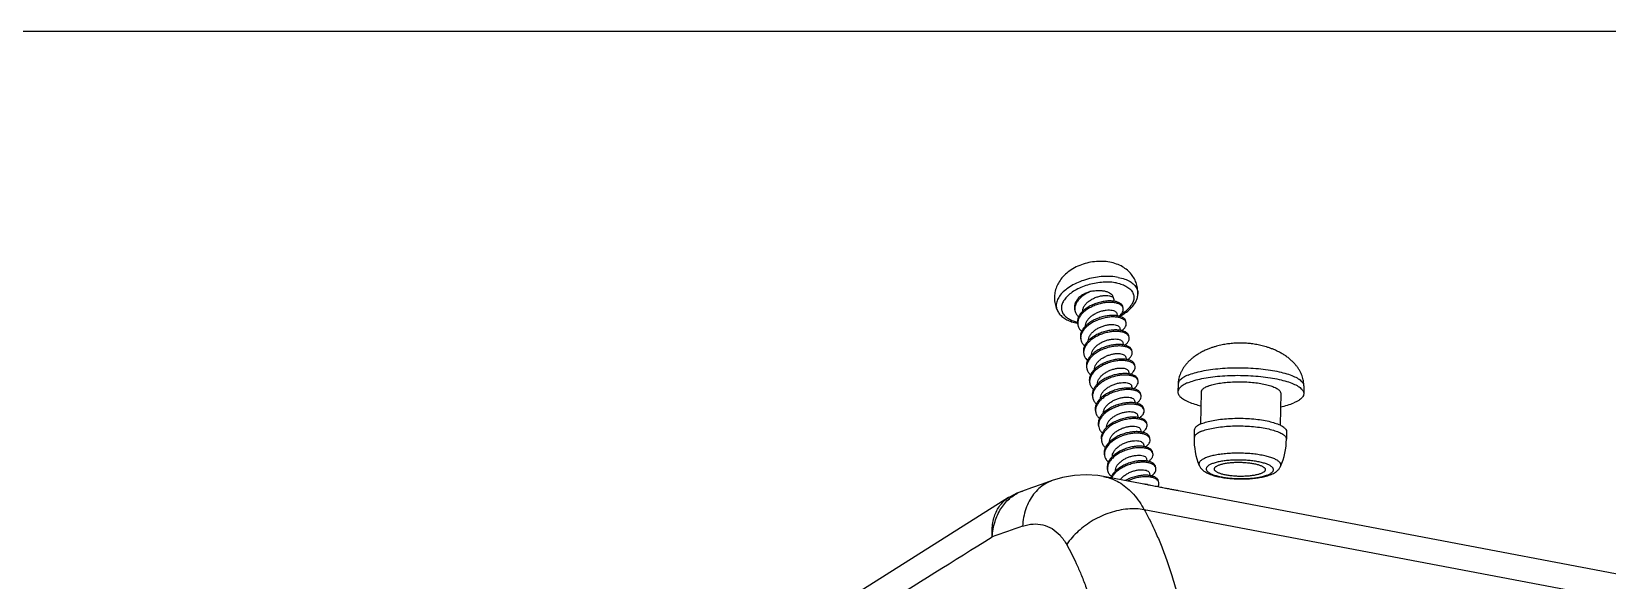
# Model space of a CAD drawing. Header units: millimetres. Extents: x -2947 to 97, y -3022 to 322.
# Drawn here: x -1990.5 to -1891.6, y -2090.9 to -2056.5 of the extents above; entities that cross this region are included whole.
import ezdxf

# ---------------------------------------------------------------- set-up
doc = ezdxf.new("R2010")
doc.units = ezdxf.units.MM
doc.layers.get('0').update_dxf_attribs({"linetype": 'CONTINUOUS'})
doc.layers.get('Defpoints').update_dxf_attribs({"linetype": 'CONTINUOUS'})

msp = doc.modelspace()

# ---------------------------------------------------------------- linework, layer by layer
at = {"color": 7}
for p, q in [((-1924.992, -2073.893), (-1924.973, -2073.986)), ((-1922.575, -2073.161), (-1922.527, -2073.274)), ((-1922.527, -2073.274), (-1922.501, -2073.398)), ((-1921.941, -2073.841), (-1921.96, -2073.748)), ((-1924.806, -2074.805), (-1924.787, -2074.898)), ((-1922.347, -2074.154), (-1922.315, -2074.309)), ((-1921.755, -2074.753), (-1921.774, -2074.66)), ((-1924.62, -2075.717), (-1924.601, -2075.81)), ((-1922.16, -2075.065), (-1922.128, -2075.221)), ((-1921.974, -2075.977), (-1921.942, -2076.132)), ((-1921.568, -2075.665), (-1921.587, -2075.572)), ((-1924.433, -2076.629), (-1924.414, -2076.722)), ((-1921.787, -2076.889), (-1921.756, -2077.04)), ((-1921.382, -2076.577), (-1921.401, -2076.483)), ((-1924.247, -2077.54), (-1924.228, -2077.634)), ((-1921.601, -2077.801), (-1921.569, -2077.956)), ((-1921.195, -2077.488), (-1921.214, -2077.395)), ((-1924.06, -2078.452), (-1924.041, -2078.545)), ((-1921.414, -2078.713), (-1921.383, -2078.868)), ((-1921.009, -2078.4), (-1921.028, -2078.307)), ((-1918.494, -2078.6), (-1918.509, -2079.081)), ((-1910.613, -2078.705), (-1910.61, -2079.185)), ((-1923.874, -2079.364), (-1923.855, -2079.457)), ((-1921.228, -2079.624), (-1921.197, -2079.778)), ((-1920.822, -2079.312), (-1920.841, -2079.219)), ((-1917.06, -2079.105), (-1917.086, -2081.105)), ((-1912.06, -2079.171), (-1912.086, -2081.168)), ((-1923.687, -2080.276), (-1923.668, -2080.369)), ((-1921.042, -2080.536), (-1921.01, -2080.689)), ((-1920.636, -2080.224), (-1920.655, -2080.131)), ((-1923.501, -2081.187), (-1923.482, -2081.281)), ((-1920.855, -2081.448), (-1920.823, -2081.604)), ((-1920.449, -2081.136), (-1920.469, -2081.042)), ((-1920.263, -2082.047), (-1920.282, -2081.954)), ((-1917.491, -2081.502), (-1917.498, -2081.982)), ((-1911.692, -2081.579), (-1911.698, -2082.059)), ((-1923.315, -2082.099), (-1923.295, -2082.192)), ((-1920.669, -2082.36), (-1920.637, -2082.514)), ((-1920.077, -2082.959), (-1920.096, -2082.866)), ((-1923.128, -2083.011), (-1923.109, -2083.104)), ((-1922.942, -2083.923), (-1922.923, -2084.016)), ((-1920.482, -2083.271), (-1920.451, -2083.422)), ((-1919.89, -2083.871), (-1919.909, -2083.778)), ((-1927.033, -2084.87), (-1927.702, -2085.104)), ((-1926.41, -2084.652), (-1927.033, -2084.87)), ((-1925.754, -2084.46), (-1926.41, -2084.652)), ((-1925.007, -2084.328), (-1925.754, -2084.46)), ((-1924.266, -2084.288), (-1925.007, -2084.328)), ((-1923.541, -2084.335), (-1924.266, -2084.288)), ((-1923.175, -2084.393), (-1923.541, -2084.335)), ((-1920.415, -2084.918), (-1923.176, -2084.393)), ((-1920.296, -2084.183), (-1920.264, -2084.338)), ((-1919.704, -2084.783), (-1919.723, -2084.69)), ((-1929.136, -2085.718), (-1938.643, -2091.719)), ((-1929.046, -2085.664), (-1929.136, -2085.718)), ((-1929.136, -2085.718), (-1929.136, -2085.718)), ((-1928.617, -2085.443), (-1929.046, -2085.664)), ((-1928.272, -2085.304), (-1928.617, -2085.443)), ((-1927.702, -2085.104), (-1928.272, -2085.304)), ((-1844.695, -2099.319), (-1918.479, -2085.286)), ((-1837.682, -2102.252), (-1920.62, -2086.479))]:
    msp.add_line(p, q, dxfattribs=at)
for centre, radius, start, end in [((-1924.367, -2073.864), 0.618, 178.38786, 182.62867), ((-1924.372, -2073.864), 0.613, 182.61494, 191.47368), ((-1922.219, -2073.897), 0.283, 11.25565, 20.11981), ((-1924.265, -2071.76), 3.058, 259.23226, 259.7344), ((-1924.185, -2074.776), 0.614, 179.2277, 182.62925), ((-1924.186, -2074.776), 0.613, 182.62121, 191.48991), ((-1922.041, -2074.812), 0.292, 21.47293, 29.3059), ((-1922.036, -2074.809), 0.286, 11.29956, 21.33262), ((-1924.003, -2075.688), 0.61, 180.07048, 182.62474), ((-1924.001, -2075.688), 0.612, 182.62316, 191.50951), ((-1921.854, -2075.724), 0.292, 22.6643, 29.1766), ((-1921.852, -2075.722), 0.289, 11.36076, 22.54354), ((-1923.82, -2076.6), 0.606, 180.91625, 182.61456), ((-1923.816, -2076.6), 0.61, 182.61982, 191.53152), ((-1921.669, -2076.635), 0.293, 24.70301, 28.94998), ((-1921.67, -2076.635), 0.294, 11.48861, 24.61326), ((-1923.643, -2077.513), 0.597, 182.70598, 184.53311), ((-1923.64, -2077.513), 0.6, 184.55432, 191.61906), ((-1921.505, -2077.557), 0.317, 29.56203, 32.21347), ((-1922.419, -2079.824), 1.601, 134.40101, 134.74716), ((-1918.158, -2078.609), 0.336, 178.26297, 178.59475), ((-1910.952, -2078.707), 0.339, 0.45728, 0.69594), ((-1912.376, -2078.687), 1.763, 359.24389, 359.42233), ((-1923.254, -2079.335), 0.613, 182.59651, 191.45303), ((-1921.103, -2079.368), 0.286, 11.2827, 21.1921), ((-1923.081, -2080.248), 0.6, 182.11566, 182.59059), ((-1923.073, -2080.247), 0.607, 182.60596, 191.56664), ((-1920.933, -2080.286), 0.303, 11.84092, 28.92567), ((-1922.902, -2081.161), 0.592, 182.59643, 191.63578), ((-1921.84, -2082.581), 1.63, 133.48974, 134.33211), ((-1920.776, -2081.215), 0.337, 29.66411, 36.26168), ((-1922.7, -2082.072), 0.608, 182.55951, 191.46387), ((-1920.365, -2083.018), 0.294, 25.58334, 28.86415), ((-1920.367, -2083.019), 0.296, 11.55734, 25.50838), ((-1913.129, -2082.041), 4.369, 179.23237, 202.19726), ((-1916.066, -2082.002), 4.369, 336.28991, 359.25487), ((-1922.51, -2082.982), 0.612, 179.71882, 182.62968), ((-1922.509, -2082.982), 0.613, 182.62585, 191.50173), ((-1922.34, -2083.896), 0.595, 182.68652, 191.64584), ((-1920.204, -2083.942), 0.322, 29.566, 33.06286), ((-1920.6, -2086.193), 1.315, 88.56623, 90.51598), ((-1920.564, -2085.753), 0.872, 79.83203, 80.04352), ((-1920.56, -2085.735), 0.854, 78.69586, 79.83525), ((-1707.161, -2721.375), 671.314, 109.229283, 109.401815)]:
    msp.add_arc(centre, radius, start, end, dxfattribs=at)
for points, start_tangent, end_tangent in [([(-1922.777, -2070.941), (-1923.263, -2070.889), (-1923.751, -2070.911), (-1924.222, -2070.997), (-1924.674, -2071.144), (-1925.103, -2071.354), (-1925.484, -2071.622), (-1925.787, -2071.926), (-1926.008, -2072.248), (-1926.156, -2072.579), (-1926.24, -2072.929), (-1926.255, -2073.283), (-1926.199, -2073.642), (-1926.071, -2073.988)], (-0.982391, 0.186837), (0.439733, -0.898128)), ([(-1921.024, -2072.956), (-1921.037, -2072.625), (-1921.109, -2072.303), (-1921.24, -2071.994), (-1921.431, -2071.707), (-1921.682, -2071.448), (-1921.991, -2071.228), (-1922.359, -2071.055), (-1922.777, -2070.941)], (0.051889, 0.998653), (-0.982391, 0.186837)), ([(-1922.251, -2071.892), (-1922.704, -2071.838), (-1923.19, -2071.839), (-1923.691, -2071.896), (-1924.189, -2072.006), (-1924.663, -2072.166), (-1925.096, -2072.368), (-1925.471, -2072.606), (-1925.773, -2072.87), (-1925.991, -2073.15), (-1926.117, -2073.435), (-1926.146, -2073.714), (-1926.076, -2073.977), (-1926.071, -2073.988)], (-0.982391, 0.186837), (0.439028, -0.898474)), ([(-1922.251, -2071.892), (-1921.85, -2072), (-1921.516, -2072.158), (-1921.261, -2072.358), (-1921.095, -2072.595), (-1921.025, -2072.858), (-1921.024, -2072.956)], (0.982391, -0.186837), (-0.052851, -0.998602)), ([(-1922.362, -2072.245), (-1922.763, -2072.197), (-1923.194, -2072.198), (-1923.639, -2072.249), (-1924.081, -2072.347), (-1924.501, -2072.488), (-1924.886, -2072.668), (-1925.218, -2072.879), (-1925.486, -2073.113), (-1925.68, -2073.361), (-1925.792, -2073.614), (-1925.817, -2073.862), (-1925.755, -2074.095), (-1925.608, -2074.305), (-1925.382, -2074.483), (-1925.085, -2074.623), (-1924.818, -2074.7)], (-0.982391, 0.186837), (0.975403, -0.220431)), ([(-1923.945, -2072.758), (-1924.226, -2072.893), (-1924.477, -2073.055), (-1924.687, -2073.238), (-1924.846, -2073.436), (-1924.947, -2073.642), (-1924.985, -2073.847)], (-0.925577, -0.37856), (-0.028147, -0.999604)), ([(-1923.945, -2072.758), (-1924.061, -2072.796), (-1924.173, -2072.838), (-1924.282, -2072.885), (-1924.391, -2072.938), (-1924.5, -2073), (-1924.609, -2073.072), (-1924.718, -2073.157)], (-0.958214, -0.286051), (-0.758401, -0.651788)), ([(-1924.487, -2074.026), (-1924.485, -2073.969), (-1924.444, -2073.808), (-1924.356, -2073.648), (-1924.223, -2073.496), (-1924.052, -2073.357), (-1923.856, -2073.239), (-1923.642, -2073.144), (-1923.417, -2073.075), (-1923.194, -2073.035), (-1922.991, -2073.025)], (-0.015913, 0.999873), (0.999683, -0.025186)), ([(-1923.945, -2072.758), (-1923.671, -2072.722), (-1923.412, -2072.716), (-1923.177, -2072.738), (-1922.973, -2072.786), (-1922.807, -2072.857), (-1922.684, -2072.947), (-1922.607, -2073.05), (-1922.575, -2073.161)], (0.983268, 0.182165), (0.07985, -0.996807)), ([(-1922.991, -2073.025), (-1922.811, -2073.045), (-1922.67, -2073.091), (-1922.575, -2073.161)], (0.999683, -0.025186), (0.661245, -0.75017)), ([(-1922.362, -2072.245), (-1922.006, -2072.341), (-1921.709, -2072.481), (-1921.483, -2072.659), (-1921.336, -2072.869), (-1921.274, -2073.102), (-1921.299, -2073.35), (-1921.411, -2073.603), (-1921.605, -2073.851), (-1921.873, -2074.085), (-1922.123, -2074.249)], (0.982391, -0.186837), (-0.863214, -0.504838)), ([(-1922.173, -2074.343), (-1921.975, -2074.232), (-1921.656, -2074.009), (-1921.392, -2073.759), (-1921.195, -2073.492), (-1921.073, -2073.221), (-1921.024, -2072.956)], (0.886979, 0.461809), (0.051889, 0.998653)), ([(-1926.071, -2073.988), (-1925.936, -2074.196), (-1925.739, -2074.387), (-1925.483, -2074.55), (-1925.178, -2074.677), (-1924.836, -2074.764)], (0.439733, -0.898128), (0.982391, -0.186837)), ([(-1924.718, -2073.157), (-1924.873, -2073.356), (-1924.971, -2073.561), (-1925.005, -2073.766), (-1924.992, -2073.893)], (-0.687805, -0.725896), (0.199501, -0.979898)), ([(-1924.973, -2073.986), (-1924.959, -2074.044), (-1924.868, -2074.225), (-1924.736, -2074.37)], (0.199255, -0.979948), (0.756284, -0.654243)), ([(-1921.96, -2073.748), (-1921.975, -2073.699), (-1922.057, -2073.58), (-1922.2, -2073.483), (-1922.395, -2073.414), (-1922.635, -2073.377), (-1922.909, -2073.375), (-1923.204, -2073.411), (-1923.507, -2073.482), (-1923.804, -2073.588), (-1924.083, -2073.726), (-1924.331, -2073.89), (-1924.525, -2074.062)], (-0.197011, 0.980401), (-0.6924, -0.721514)), ([(-1921.973, -2073.757), (-1922.033, -2073.679), (-1922.172, -2073.58), (-1922.365, -2073.51), (-1922.603, -2073.471), (-1922.876, -2073.468), (-1923.17, -2073.501), (-1923.473, -2073.571), (-1923.772, -2073.676), (-1924.052, -2073.812), (-1924.301, -2073.975), (-1924.472, -2074.121)], (-0.489764, 0.871855), (-0.714401, -0.699736)), ([(-1924.301, -2074.938), (-1924.299, -2074.884), (-1924.26, -2074.723), (-1924.172, -2074.564), (-1924.041, -2074.411), (-1923.869, -2074.27), (-1923.67, -2074.151), (-1923.456, -2074.056), (-1923.23, -2073.987), (-1923.007, -2073.947), (-1922.805, -2073.937)], (-0.017277, 0.999851), (0.999683, -0.025186)), ([(-1922.805, -2073.937), (-1922.632, -2073.955), (-1922.492, -2073.999), (-1922.396, -2074.064), (-1922.348, -2074.146), (-1922.347, -2074.154)], (0.999683, -0.025186), (0.194494, -0.980904)), ([(-1922.219, -2074.326), (-1922.098, -2074.224), (-1921.986, -2074.079), (-1921.937, -2073.935), (-1921.941, -2073.841)], (0.806308, 0.591496), (-0.196033, 0.980597)), ([(-1921.953, -2073.799), (-1921.973, -2073.757)], (-0.344875, 0.938649), (-0.489764, 0.871855)), ([(-1924.525, -2074.062), (-1924.537, -2074.074), (-1924.691, -2074.273), (-1924.786, -2074.479), (-1924.818, -2074.683), (-1924.806, -2074.805)], (-0.6924, -0.721514), (0.199635, -0.97987)), ([(-1924.472, -2074.121), (-1924.509, -2074.159), (-1924.666, -2074.357), (-1924.764, -2074.563), (-1924.799, -2074.768)], (-0.714401, -0.699736), (-0.0135, -0.999909)), ([(-1924.787, -2074.898), (-1924.77, -2074.964), (-1924.676, -2075.145), (-1924.55, -2075.281)], (0.199423, -0.979913), (0.756067, -0.654494)), ([(-1924.339, -2074.974), (-1924.355, -2074.992), (-1924.508, -2075.191), (-1924.601, -2075.396), (-1924.632, -2075.601), (-1924.619, -2075.717)], (-0.692199, -0.721707), (0.199789, -0.979839)), ([(-1921.774, -2074.66), (-1921.79, -2074.608), (-1921.874, -2074.489), (-1922.018, -2074.392), (-1922.215, -2074.324), (-1922.456, -2074.288), (-1922.73, -2074.288), (-1923.025, -2074.324), (-1923.329, -2074.396), (-1923.626, -2074.503), (-1923.904, -2074.642), (-1924.151, -2074.806), (-1924.339, -2074.974)], (-0.197642, 0.980274), (-0.692199, -0.721707)), ([(-1921.786, -2074.669), (-1921.851, -2074.586), (-1921.993, -2074.488), (-1922.189, -2074.419), (-1922.429, -2074.382), (-1922.702, -2074.38), (-1922.997, -2074.415), (-1923.301, -2074.487), (-1923.598, -2074.593), (-1923.878, -2074.73), (-1924.126, -2074.895), (-1924.285, -2075.033)], (-0.488268, 0.872694), (-0.714429, -0.699708)), ([(-1924.114, -2075.85), (-1924.113, -2075.797), (-1924.073, -2075.635), (-1923.986, -2075.476), (-1923.854, -2075.323), (-1923.681, -2075.181), (-1923.48, -2075.061), (-1923.266, -2074.967), (-1923.042, -2074.898), (-1922.82, -2074.859), (-1922.618, -2074.849)], (-0.018187, 0.999835), (0.999683, -0.025186)), ([(-1922.618, -2074.849), (-1922.445, -2074.867), (-1922.308, -2074.91), (-1922.211, -2074.975), (-1922.163, -2075.055), (-1922.16, -2075.065)], (0.999683, -0.025186), (0.193387, -0.981123)), ([(-1922.032, -2075.238), (-1921.906, -2075.129), (-1921.796, -2074.984), (-1921.75, -2074.84), (-1921.755, -2074.753)], (0.805811, 0.592173), (-0.196866, 0.98043)), ([(-1924.285, -2075.033), (-1924.331, -2075.08), (-1924.485, -2075.279), (-1924.58, -2075.484), (-1924.613, -2075.689)], (-0.714429, -0.699708), (0.001211, -0.999999)), ([(-1924.6, -2075.81), (-1924.58, -2075.885), (-1924.484, -2076.065), (-1924.364, -2076.193)], (0.199647, -0.979868), (0.755828, -0.654771)), ([(-1924.153, -2075.886), (-1924.174, -2075.909), (-1924.325, -2076.108), (-1924.416, -2076.314), (-1924.445, -2076.518), (-1924.433, -2076.629)], (-0.692, -0.721897), (0.199955, -0.979805)), ([(-1924.099, -2075.945), (-1924.153, -2076), (-1924.304, -2076.2), (-1924.397, -2076.405), (-1924.426, -2076.61)], (-0.714472, -0.699664), (0.01598, -0.999872)), ([(-1921.587, -2075.572), (-1921.605, -2075.516), (-1921.691, -2075.397), (-1921.836, -2075.302), (-1922.035, -2075.234), (-1922.277, -2075.2), (-1922.552, -2075.2), (-1922.847, -2075.237), (-1923.15, -2075.311), (-1923.447, -2075.419), (-1923.725, -2075.558), (-1923.971, -2075.723), (-1924.153, -2075.886)], (-0.198335, 0.980134), (-0.692, -0.721897)), ([(-1921.599, -2075.581), (-1921.67, -2075.492), (-1921.815, -2075.396), (-1922.012, -2075.328), (-1922.254, -2075.293), (-1922.529, -2075.293), (-1922.825, -2075.33), (-1923.128, -2075.403), (-1923.425, -2075.51), (-1923.703, -2075.649), (-1923.95, -2075.814), (-1924.099, -2075.945)], (-0.486673, 0.873584), (-0.714472, -0.699664)), ([(-1923.928, -2076.763), (-1923.926, -2076.707), (-1923.885, -2076.542), (-1923.795, -2076.381), (-1923.661, -2076.229), (-1923.487, -2076.088), (-1923.285, -2075.968), (-1923.071, -2075.875), (-1922.851, -2075.809), (-1922.632, -2075.77), (-1922.432, -2075.761)], (-0.020101, 0.999798), (0.999683, -0.025186)), ([(-1922.432, -2075.761), (-1922.258, -2075.779), (-1922.12, -2075.822), (-1922.025, -2075.886), (-1921.976, -2075.967), (-1921.974, -2075.977)], (0.999683, -0.025186), (0.193466, -0.981107)), ([(-1921.847, -2076.15), (-1921.713, -2076.034), (-1921.606, -2075.889), (-1921.563, -2075.746), (-1921.568, -2075.665)], (0.80665, 0.591029), (-0.197922, 0.980218)), ([(-1910.613, -2078.705), (-1910.617, -2078.555), (-1910.636, -2078.396), (-1910.67, -2078.237), (-1910.719, -2078.077), (-1910.783, -2077.917), (-1910.864, -2077.757), (-1910.963, -2077.597), (-1911.08, -2077.437), (-1911.215, -2077.28), (-1911.372, -2077.124), (-1911.551, -2076.97), (-1911.753, -2076.822), (-1911.967, -2076.686), (-1912.179, -2076.569), (-1912.384, -2076.471), (-1912.58, -2076.388), (-1912.771, -2076.318), (-1912.955, -2076.258), (-1913.134, -2076.207), (-1913.307, -2076.164), (-1913.475, -2076.128), (-1913.639, -2076.098), (-1913.802, -2076.073), (-1913.962, -2076.053), (-1914.122, -2076.038), (-1914.282, -2076.027), (-1914.441, -2076.021), (-1914.601, -2076.019), (-1914.76, -2076.021), (-1914.92, -2076.028), (-1915.08, -2076.039), (-1915.242, -2076.055), (-1915.405, -2076.075), (-1915.57, -2076.101), (-1915.739, -2076.133), (-1915.913, -2076.171), (-1916.093, -2076.218), (-1916.28, -2076.273), (-1916.474, -2076.34), (-1916.671, -2076.417)], (0.010082, 0.999949), (-0.922199, -0.386716)), ([(-1924.414, -2076.722), (-1924.391, -2076.805), (-1924.292, -2076.984), (-1924.179, -2077.103)], (0.199912, -0.979814), (0.754294, -0.656537)), ([(-1923.967, -2076.799), (-1924.015, -2076.852), (-1924.158, -2077.054), (-1924.24, -2077.262), (-1924.257, -2077.467), (-1924.247, -2077.54)], (-0.691061, -0.722796), (0.201138, -0.979563)), ([(-1923.912, -2076.856), (-1923.996, -2076.945), (-1924.139, -2077.148), (-1924.221, -2077.355), (-1924.239, -2077.541)], (-0.714722, -0.699408), (0.047265, -0.998882)), ([(-1921.401, -2076.484), (-1921.422, -2076.42), (-1921.513, -2076.302), (-1921.664, -2076.207), (-1921.868, -2076.142), (-1922.116, -2076.11), (-1922.396, -2076.114), (-1922.696, -2076.156), (-1923.002, -2076.234), (-1923.3, -2076.347), (-1923.576, -2076.491), (-1923.818, -2076.662), (-1923.967, -2076.799)], (-0.199928, 0.979811), (-0.691061, -0.722796)), ([(-1921.413, -2076.493), (-1921.494, -2076.395), (-1921.645, -2076.3), (-1921.849, -2076.235), (-1922.097, -2076.203), (-1922.377, -2076.207), (-1922.677, -2076.249), (-1922.983, -2076.327), (-1923.281, -2076.44), (-1923.557, -2076.585), (-1923.799, -2076.755), (-1923.912, -2076.856)], (-0.4837, 0.875234), (-0.714722, -0.699408)), ([(-1923.742, -2077.672), (-1923.739, -2077.61), (-1923.694, -2077.444), (-1923.601, -2077.283), (-1923.468, -2077.134), (-1923.296, -2076.996), (-1923.095, -2076.878), (-1922.881, -2076.786), (-1922.66, -2076.72), (-1922.445, -2076.682), (-1922.245, -2076.673)], (-0.01384, 0.999904), (0.999683, -0.025186)), ([(-1922.245, -2076.673), (-1922.084, -2076.689), (-1921.95, -2076.727), (-1921.854, -2076.784), (-1921.799, -2076.854), (-1921.788, -2076.889)], (0.999683, -0.025186), (0.198569, -0.980087)), ([(-1921.663, -2077.064), (-1921.519, -2076.938), (-1921.415, -2076.792), (-1921.376, -2076.648), (-1921.382, -2076.577)], (0.808185, 0.588929), (-0.199928, 0.979811)), ([(-1916.671, -2076.417), (-1916.911, -2076.526), (-1917.141, -2076.649), (-1917.353, -2076.78), (-1917.547, -2076.92), (-1917.722, -2077.065), (-1917.877, -2077.215), (-1918.012, -2077.368), (-1918.128, -2077.521), (-1918.227, -2077.676), (-1918.309, -2077.831), (-1918.376, -2077.987), (-1918.427, -2078.144), (-1918.464, -2078.3), (-1918.486, -2078.455), (-1918.494, -2078.6)], (-0.922195, -0.386724), (-0.01632, -0.999867)), ([(-1924.228, -2077.634), (-1924.189, -2077.755), (-1924.077, -2077.931), (-1923.995, -2078.013)], (0.201138, -0.979563), (0.752167, -0.658973)), ([(-1923.783, -2077.714), (-1923.876, -2077.821), (-1924.002, -2078.026), (-1924.065, -2078.234), (-1924.063, -2078.437), (-1924.06, -2078.452)], (-0.689653, -0.72414), (0.201065, -0.979578)), ([(-1923.725, -2077.767), (-1923.857, -2077.915), (-1923.983, -2078.12), (-1924.046, -2078.327), (-1924.053, -2078.452)], (-0.715216, -0.698903), (0.045257, -0.998975)), ([(-1921.214, -2077.395), (-1921.255, -2077.295), (-1921.364, -2077.183), (-1921.532, -2077.097), (-1921.75, -2077.041), (-1922.008, -2077.019), (-1922.295, -2077.034), (-1922.598, -2077.086), (-1922.903, -2077.175), (-1923.196, -2077.298), (-1923.464, -2077.45), (-1923.694, -2077.627), (-1923.783, -2077.714)], (-0.205522, 0.978653), (-0.689653, -0.72414)), ([(-1921.236, -2077.388), (-1921.345, -2077.276), (-1921.513, -2077.19), (-1921.731, -2077.134), (-1921.989, -2077.112), (-1922.276, -2077.127), (-1922.579, -2077.18), (-1922.884, -2077.268), (-1923.177, -2077.391), (-1923.445, -2077.544), (-1923.675, -2077.72), (-1923.725, -2077.767)], (-0.533078, 0.846066), (-0.715216, -0.698903)), ([(-1921.028, -2078.307), (-1921.03, -2078.298), (-1921.094, -2078.172), (-1921.221, -2078.067), (-1921.404, -2077.989), (-1921.635, -2077.942), (-1921.903, -2077.931), (-1922.196, -2077.957), (-1922.501, -2078.02), (-1922.804, -2078.119), (-1923.091, -2078.251), (-1923.349, -2078.411), (-1923.566, -2078.594), (-1923.599, -2078.628)], (-0.197707, 0.980261), (-0.688032, -0.72568)), ([(-1923.555, -2078.58), (-1923.552, -2078.521), (-1923.508, -2078.356), (-1923.416, -2078.196), (-1923.281, -2078.045), (-1923.111, -2077.909), (-1922.912, -2077.792), (-1922.697, -2077.699), (-1922.474, -2077.632), (-1922.258, -2077.594), (-1922.059, -2077.584)], (-0.006848, 0.999977), (0.999683, -0.025186)), ([(-1922.059, -2077.584), (-1921.884, -2077.603), (-1921.742, -2077.648), (-1921.647, -2077.715), (-1921.602, -2077.797), (-1921.601, -2077.801)], (0.999683, -0.025186), (0.19696, -0.980411)), ([(-1921.477, -2077.976), (-1921.443, -2077.95), (-1921.296, -2077.808), (-1921.211, -2077.661), (-1921.191, -2077.519), (-1921.195, -2077.489)], (0.807915, 0.589298), (-0.205522, 0.978653)), ([(-1921.195, -2077.489), (-1921.229, -2077.401)], (-0.205522, 0.978653), (-0.493364, 0.869823)), ([(-1917.87, -2078.027), (-1917.474, -2077.889), (-1916.998, -2077.772), (-1916.456, -2077.678), (-1915.862, -2077.612), (-1915.233, -2077.574), (-1914.584, -2077.565), (-1913.935, -2077.587), (-1913.303, -2077.637), (-1912.705, -2077.716), (-1912.157, -2077.82), (-1911.675, -2077.947), (-1911.271, -2078.093), (-1910.957, -2078.255), (-1910.741, -2078.428), (-1910.629, -2078.607), (-1910.614, -2078.703)], (0.9222, 0.386713), (0.012146, -0.999926)), ([(-1924.053, -2078.452), (-1924.044, -2078.53), (-1924.041, -2078.545)], (0.045257, -0.998975), (0.201065, -0.979578)), ([(-1924.041, -2078.545), (-1923.977, -2078.72), (-1923.846, -2078.89), (-1923.805, -2078.928)], (0.201065, -0.979578), (0.755407, -0.655256)), ([(-1923.599, -2078.628), (-1923.732, -2078.792), (-1923.84, -2078.999), (-1923.885, -2079.206), (-1923.874, -2079.364)], (-0.688032, -0.72568), (0.199102, -0.979979)), ([(-1923.547, -2078.687), (-1923.713, -2078.885), (-1923.821, -2079.092), (-1923.866, -2079.299), (-1923.866, -2079.363)], (-0.710217, -0.703982), (0.045751, -0.998953)), ([(-1921.075, -2078.265), (-1921.202, -2078.16), (-1921.385, -2078.082), (-1921.616, -2078.036), (-1921.884, -2078.025), (-1922.177, -2078.05), (-1922.482, -2078.114), (-1922.785, -2078.213), (-1923.072, -2078.344), (-1923.33, -2078.504), (-1923.54, -2078.68)], (-0.633717, 0.773565), (-0.714458, -0.699679)), ([(-1920.842, -2079.219), (-1920.855, -2079.171), (-1920.938, -2079.051), (-1921.082, -2078.953), (-1921.28, -2078.884), (-1921.523, -2078.847), (-1921.8, -2078.847), (-1922.098, -2078.884), (-1922.403, -2078.957), (-1922.703, -2079.066), (-1922.983, -2079.207), (-1923.23, -2079.374), (-1923.407, -2079.534)], (-0.196592, 0.980485), (-0.691848, -0.722043)), ([(-1923.369, -2079.497), (-1923.366, -2079.436), (-1923.323, -2079.272), (-1923.233, -2079.112), (-1923.099, -2078.961), (-1922.928, -2078.824), (-1922.731, -2078.706), (-1922.517, -2078.613), (-1922.292, -2078.544), (-1922.072, -2078.505), (-1921.872, -2078.496)], (-0.017225, 0.999852), (0.999683, -0.025186)), ([(-1920.854, -2079.228), (-1920.919, -2079.144), (-1921.063, -2079.046), (-1921.261, -2078.977), (-1921.504, -2078.941), (-1921.78, -2078.94), (-1922.079, -2078.977), (-1922.384, -2079.051), (-1922.684, -2079.159), (-1922.964, -2079.3), (-1923.211, -2079.467), (-1923.353, -2079.592)], (-0.488319, 0.872665), (-0.714512, -0.699623)), ([(-1921.872, -2078.496), (-1921.697, -2078.515), (-1921.555, -2078.56), (-1921.46, -2078.627), (-1921.415, -2078.709), (-1921.414, -2078.713)], (0.999683, -0.025186), (0.197325, -0.980338)), ([(-1921.288, -2078.886), (-1921.208, -2078.822), (-1921.078, -2078.677), (-1921.012, -2078.531), (-1921.009, -2078.4)], (0.80662, 0.59107), (-0.197707, 0.980261)), ([(-1921.042, -2078.313), (-1921.075, -2078.265)], (-0.495936, 0.868359), (-0.633717, 0.773565)), ([(-1921.009, -2078.4), (-1921.011, -2078.391), (-1921.042, -2078.313)], (-0.197707, 0.980261), (-0.495936, 0.868359)), ([(-1917.883, -2078.506), (-1918.189, -2078.662), (-1918.396, -2078.831), (-1918.499, -2079.008), (-1918.508, -2079.081)], (-0.9222, -0.386713), (-0.024644, -0.999696)), ([(-1917.87, -2078.027), (-1918.175, -2078.183), (-1918.381, -2078.351), (-1918.483, -2078.528), (-1918.493, -2078.599)], (-0.9222, -0.386713), (-0.030313, -0.99954)), ([(-1917.883, -2078.506), (-1917.487, -2078.368), (-1917.01, -2078.25), (-1916.467, -2078.157), (-1915.871, -2078.09), (-1915.24, -2078.052), (-1914.591, -2078.043), (-1913.94, -2078.065), (-1913.307, -2078.116), (-1912.707, -2078.194), (-1912.158, -2078.299), (-1911.675, -2078.426), (-1911.27, -2078.573), (-1910.955, -2078.735), (-1910.739, -2078.908), (-1910.626, -2079.087), (-1910.611, -2079.185)], (0.9222, 0.386713), (0.007938, -0.999968)), ([(-1916.663, -2078.738), (-1916.876, -2078.849), (-1917.009, -2078.97), (-1917.059, -2079.096), (-1917.06, -2079.105)], (-0.9222, -0.386713), (-0.004088, -0.999992)), ([(-1916.663, -2078.738), (-1916.379, -2078.641), (-1916.033, -2078.561), (-1915.637, -2078.5), (-1915.204, -2078.461), (-1914.749, -2078.445), (-1914.288, -2078.453), (-1913.836, -2078.484), (-1913.409, -2078.537), (-1913.021, -2078.611), (-1912.685, -2078.703), (-1912.413, -2078.81), (-1912.214, -2078.927), (-1912.095, -2079.052), (-1912.06, -2079.171)], (0.9222, 0.386713), (-0.004088, -0.999992)), ([(-1923.855, -2079.457), (-1923.845, -2079.499), (-1923.758, -2079.683), (-1923.617, -2079.84)], (0.199102, -0.979979), (0.756281, -0.654247)), ([(-1923.407, -2079.534), (-1923.433, -2079.562), (-1923.584, -2079.763), (-1923.674, -2079.971), (-1923.699, -2080.177), (-1923.687, -2080.276)], (-0.691848, -0.722043), (0.200346, -0.979725)), ([(-1923.353, -2079.592), (-1923.414, -2079.655), (-1923.565, -2079.857), (-1923.655, -2080.064), (-1923.68, -2080.27)], (-0.714512, -0.699623), (0.036916, -0.999318)), ([(-1920.655, -2080.131), (-1920.687, -2080.046), (-1920.788, -2079.932), (-1920.948, -2079.842), (-1921.16, -2079.781), (-1921.414, -2079.755), (-1921.698, -2079.765), (-1922, -2079.813), (-1922.305, -2079.897), (-1922.6, -2080.016), (-1922.872, -2080.165), (-1923.108, -2080.338), (-1923.223, -2080.448)], (-0.204181, 0.978933), (-0.690294, -0.723529)), ([(-1923.182, -2080.411), (-1923.182, -2080.377), (-1923.148, -2080.213), (-1923.064, -2080.05), (-1922.934, -2079.894), (-1922.764, -2079.751), (-1922.565, -2079.629), (-1922.349, -2079.531), (-1922.12, -2079.46), (-1921.893, -2079.418), (-1921.686, -2079.408)], (-0.023539, 0.999723), (0.999683, -0.025186)), ([(-1920.668, -2080.139), (-1920.769, -2080.025), (-1920.929, -2079.935), (-1921.141, -2079.875), (-1921.395, -2079.848), (-1921.679, -2079.859), (-1921.981, -2079.906), (-1922.286, -2079.99), (-1922.581, -2080.109), (-1922.853, -2080.258), (-1923.089, -2080.432), (-1923.166, -2080.503)], (-0.483694, 0.875237), (-0.715027, -0.699097)), ([(-1921.686, -2079.408), (-1921.512, -2079.426), (-1921.371, -2079.471), (-1921.276, -2079.537), (-1921.229, -2079.619), (-1921.228, -2079.624)], (0.999683, -0.025186), (0.195852, -0.980634)), ([(-1921.104, -2079.8), (-1920.978, -2079.692), (-1920.866, -2079.546), (-1920.818, -2079.401), (-1920.823, -2079.312)], (0.808358, 0.588691), (-0.196592, 0.980485)), ([(-1920.836, -2079.265), (-1920.854, -2079.228)], (-0.362518, 0.931977), (-0.488319, 0.872665)), ([(-1918.508, -2079.081), (-1918.493, -2079.189), (-1918.381, -2079.369), (-1918.164, -2079.542), (-1917.849, -2079.704), (-1917.445, -2079.851), (-1917.072, -2079.953)], (-0.024644, -0.999696), (0.972298, -0.233744)), ([(-1912.071, -2080.019), (-1911.633, -2079.909), (-1911.237, -2079.77)], (0.97814, 0.207945), (0.9222, 0.386713)), ([(-1910.611, -2079.185), (-1910.621, -2079.268), (-1910.724, -2079.446), (-1910.931, -2079.614), (-1911.237, -2079.77)], (0.007938, -0.999968), (-0.9222, -0.386713)), ([(-1923.668, -2080.369), (-1923.64, -2080.466), (-1923.535, -2080.645), (-1923.437, -2080.747)], (0.200346, -0.979725), (0.751213, -0.66006)), ([(-1923.223, -2080.448), (-1923.296, -2080.531), (-1923.43, -2080.735), (-1923.501, -2080.943), (-1923.508, -2081.147), (-1923.501, -2081.187)], (-0.690294, -0.723529), (0.201554, -0.979477)), ([(-1923.166, -2080.503), (-1923.277, -2080.624), (-1923.411, -2080.828), (-1923.482, -2081.036), (-1923.493, -2081.188)], (-0.715027, -0.699097), (0.046182, -0.998933)), ([(-1920.469, -2081.042), (-1920.523, -2080.923), (-1920.642, -2080.814), (-1920.818, -2080.733), (-1921.043, -2080.682), (-1921.307, -2080.666), (-1921.598, -2080.687), (-1921.902, -2080.746), (-1922.206, -2080.84), (-1922.496, -2080.968), (-1922.758, -2081.125), (-1922.981, -2081.305), (-1923.039, -2081.362)], (-0.202761, 0.979228), (-0.688818, -0.724934)), ([(-1922.996, -2081.316), (-1922.994, -2081.269), (-1922.955, -2081.107), (-1922.868, -2080.948), (-1922.737, -2080.795), (-1922.564, -2080.653), (-1922.363, -2080.532), (-1922.149, -2080.438), (-1921.924, -2080.369), (-1921.702, -2080.329), (-1921.5, -2080.32)], (-0.008524, 0.999964), (0.999683, -0.025186)), ([(-1920.504, -2081.016), (-1920.623, -2080.908), (-1920.799, -2080.826), (-1921.024, -2080.775), (-1921.288, -2080.759), (-1921.579, -2080.78), (-1921.883, -2080.839), (-1922.187, -2080.933), (-1922.477, -2081.061), (-1922.739, -2081.218), (-1922.962, -2081.398)], (-0.591199, 0.806525), (-0.725471, -0.688253)), ([(-1921.5, -2080.32), (-1921.327, -2080.338), (-1921.189, -2080.381), (-1921.092, -2080.446), (-1921.044, -2080.527), (-1921.042, -2080.536)], (0.999683, -0.025186), (0.193628, -0.981075)), ([(-1920.917, -2080.711), (-1920.907, -2080.703), (-1920.752, -2080.562), (-1920.659, -2080.415), (-1920.63, -2080.272), (-1920.636, -2080.224)], (0.807618, 0.589706), (-0.204181, 0.978933)), ([(-1917.032, -2081.076), (-1916.702, -2080.963), (-1916.301, -2080.87), (-1915.841, -2080.8), (-1915.339, -2080.755), (-1914.811, -2080.736), (-1914.276, -2080.745), (-1913.752, -2080.781), (-1913.256, -2080.843), (-1912.806, -2080.929), (-1912.417, -2081.035), (-1912.101, -2081.159), (-1911.871, -2081.296), (-1911.733, -2081.441), (-1911.692, -2081.579)], (0.9222, 0.386713), (-0.004088, -0.999992)), ([(-1923.482, -2081.281), (-1923.43, -2081.432), (-1923.307, -2081.604), (-1923.247, -2081.662)], (0.201554, -0.979477), (0.754274, -0.65656)), ([(-1923.039, -2081.362), (-1923.155, -2081.501), (-1923.271, -2081.707), (-1923.324, -2081.915), (-1923.315, -2082.099)], (-0.688818, -0.724934), (0.199554, -0.979887)), ([(-1922.979, -2081.414), (-1923.136, -2081.595), (-1923.252, -2081.8), (-1923.305, -2082.008), (-1923.307, -2082.099)], (-0.715274, -0.698844), (0.045393, -0.998969)), ([(-1920.282, -2081.954), (-1920.29, -2081.924), (-1920.365, -2081.801), (-1920.501, -2081.7), (-1920.693, -2081.626), (-1920.93, -2081.585), (-1921.203, -2081.58), (-1921.499, -2081.612), (-1921.805, -2081.681), (-1922.106, -2081.786), (-1922.389, -2081.922), (-1922.641, -2082.086), (-1922.847, -2082.268)], (-0.195132, 0.980777), (-0.692706, -0.72122)), ([(-1922.809, -2082.231), (-1922.807, -2082.178), (-1922.766, -2082.013), (-1922.678, -2081.854), (-1922.545, -2081.701), (-1922.371, -2081.56), (-1922.169, -2081.44), (-1921.955, -2081.347), (-1921.734, -2081.28), (-1921.514, -2081.241), (-1921.313, -2081.231)], (-0.015318, 0.999883), (0.999683, -0.025186)), ([(-1920.295, -2081.962), (-1920.346, -2081.894), (-1920.482, -2081.793), (-1920.673, -2081.719), (-1920.911, -2081.679), (-1921.184, -2081.673), (-1921.48, -2081.705), (-1921.786, -2081.774), (-1922.087, -2081.879), (-1922.37, -2082.016), (-1922.622, -2082.18), (-1922.794, -2082.327)], (-0.492161, 0.870504), (-0.714394, -0.699743)), ([(-1921.313, -2081.231), (-1921.14, -2081.25), (-1921.002, -2081.293), (-1920.906, -2081.357), (-1920.858, -2081.438), (-1920.855, -2081.448)], (0.999683, -0.025186), (0.193388, -0.981122)), ([(-1920.731, -2081.623), (-1920.669, -2081.575), (-1920.532, -2081.431), (-1920.457, -2081.285), (-1920.448, -2081.144), (-1920.449, -2081.136)], (0.807574, 0.589767), (-0.202761, 0.979228)), ([(-1920.449, -2081.136), (-1920.483, -2081.048)], (-0.202761, 0.979228), (-0.494541, 0.869155)), ([(-1917.038, -2081.557), (-1917.284, -2081.685), (-1917.439, -2081.825), (-1917.497, -2081.972), (-1917.498, -2081.982)], (-0.9222, -0.386713), (-0.003859, -0.999993)), ([(-1917.032, -2081.076), (-1917.278, -2081.205), (-1917.433, -2081.345), (-1917.491, -2081.492), (-1917.491, -2081.502)], (-0.9222, -0.386713), (-0.004088, -0.999992)), ([(-1917.038, -2081.557), (-1916.708, -2081.444), (-1916.307, -2081.351), (-1915.847, -2081.28), (-1915.345, -2081.235), (-1914.818, -2081.217), (-1914.283, -2081.226), (-1913.758, -2081.262), (-1913.263, -2081.324), (-1912.813, -2081.409), (-1912.423, -2081.516), (-1912.108, -2081.639), (-1911.877, -2081.776), (-1911.739, -2081.921), (-1911.698, -2082.059)], (0.9222, 0.386713), (-0.003859, -0.999993)), ([(-1923.295, -2082.192), (-1923.292, -2082.209), (-1923.214, -2082.396), (-1923.074, -2082.562), (-1923.058, -2082.576)], (0.199554, -0.979887), (0.756314, -0.654209)), ([(-1922.847, -2082.268), (-1922.851, -2082.272), (-1923.008, -2082.472), (-1923.106, -2082.679), (-1923.14, -2082.886), (-1923.128, -2083.011)], (-0.692706, -0.72122), (0.199551, -0.979887)), ([(-1922.794, -2082.327), (-1922.832, -2082.365), (-1922.989, -2082.566), (-1923.087, -2082.773), (-1923.121, -2082.979)], (-0.714394, -0.699743), (-0.004929, -0.999988)), ([(-1922.623, -2083.145), (-1922.62, -2083.085), (-1922.578, -2082.919), (-1922.486, -2082.759), (-1922.353, -2082.608), (-1922.179, -2082.468), (-1921.978, -2082.349), (-1921.763, -2082.257), (-1921.543, -2082.191), (-1921.327, -2082.153), (-1921.127, -2082.143)], (-0.01942, 0.999811), (0.999683, -0.025186)), ([(-1920.096, -2082.866), (-1920.119, -2082.798), (-1920.212, -2082.68), (-1920.365, -2082.587), (-1920.571, -2082.523), (-1920.82, -2082.492), (-1921.101, -2082.497), (-1921.401, -2082.54), (-1921.707, -2082.62), (-1922.004, -2082.734), (-1922.28, -2082.879), (-1922.52, -2083.05)], (-0.200902, 0.979611), (-0.770331, -0.637644)), ([(-1920.107, -2082.876), (-1920.193, -2082.774), (-1920.346, -2082.68), (-1920.552, -2082.616), (-1920.801, -2082.585), (-1921.082, -2082.591), (-1921.382, -2082.633), (-1921.688, -2082.713), (-1921.985, -2082.827), (-1922.261, -2082.973), (-1922.501, -2083.144)], (-0.482531, 0.875879), (-0.770331, -0.637644)), ([(-1921.127, -2082.143), (-1920.953, -2082.162), (-1920.814, -2082.205), (-1920.719, -2082.269), (-1920.671, -2082.35), (-1920.669, -2082.36)], (0.999683, -0.025186), (0.193775, -0.981046)), ([(-1920.544, -2082.534), (-1920.437, -2082.446), (-1920.317, -2082.3), (-1920.261, -2082.155), (-1920.263, -2082.047)], (0.807539, 0.589814), (-0.195132, 0.980777)), ([(-1920.263, -2082.047), (-1920.271, -2082.017), (-1920.295, -2081.962)], (-0.195132, 0.980777), (-0.492161, 0.870504)), ([(-1912.067, -2083.759), (-1912.058, -2083.735), (-1912.048, -2083.678), (-1912.055, -2083.621), (-1912.078, -2083.564), (-1912.118, -2083.507), (-1912.175, -2083.451), (-1912.247, -2083.396), (-1912.334, -2083.343), (-1912.436, -2083.292), (-1912.553, -2083.243), (-1912.683, -2083.197), (-1912.825, -2083.153), (-1912.979, -2083.113), (-1913.144, -2083.076), (-1913.318, -2083.043), (-1913.501, -2083.014), (-1913.691, -2082.989), (-1913.887, -2082.968), (-1914.087, -2082.951), (-1914.291, -2082.939), (-1914.498, -2082.932), (-1914.705, -2082.929), (-1914.911, -2082.93), (-1915.116, -2082.937), (-1915.317, -2082.948), (-1915.514, -2082.963), (-1915.705, -2082.983), (-1915.889, -2083.007), (-1916.065, -2083.035), (-1916.232, -2083.067), (-1916.388, -2083.103), (-1916.532, -2083.142), (-1916.664, -2083.185), (-1916.783, -2083.23)], (0.402615, 0.91537), (-0.9222, -0.386713)), ([(-1923.109, -2083.104), (-1923.089, -2083.177), (-1922.993, -2083.358), (-1922.874, -2083.485)], (0.199551, -0.979887), (0.753938, -0.656946)), ([(-1922.663, -2083.182), (-1922.716, -2083.241), (-1922.857, -2083.444), (-1922.936, -2083.652), (-1922.951, -2083.856), (-1922.942, -2083.923)], (-0.690913, -0.722938), (0.201297, -0.97953)), ([(-1922.501, -2083.144), (-1922.697, -2083.334), (-1922.838, -2083.537), (-1922.917, -2083.745), (-1922.934, -2083.924)], (-0.770331, -0.637644), (0.047039, -0.998893)), ([(-1922.52, -2083.05), (-1922.663, -2083.182)], (-0.770331, -0.637644), (-0.690913, -0.722938)), ([(-1919.909, -2083.778), (-1919.953, -2083.673), (-1920.064, -2083.562), (-1920.233, -2083.477), (-1920.453, -2083.422), (-1920.712, -2083.401), (-1921, -2083.418), (-1921.304, -2083.471), (-1921.608, -2083.561), (-1921.901, -2083.685), (-1922.167, -2083.838), (-1922.396, -2084.016), (-1922.478, -2084.096)], (-0.205392, 0.97868), (-0.68951, -0.724276)), ([(-1922.436, -2084.052), (-1922.432, -2083.979), (-1922.382, -2083.811), (-1922.284, -2083.649), (-1922.143, -2083.498)], (-0.009519, 0.999955), (0.742964, 0.669331)), ([(-1919.934, -2083.767), (-1920.045, -2083.656), (-1920.214, -2083.57), (-1920.434, -2083.515), (-1920.693, -2083.495), (-1920.981, -2083.511), (-1921.285, -2083.565), (-1921.589, -2083.655), (-1921.882, -2083.778), (-1922.148, -2083.932), (-1922.377, -2084.109), (-1922.42, -2084.15)], (-0.545547, 0.83808), (-0.715249, -0.69887)), ([(-1922.143, -2083.498), (-1921.972, -2083.366), (-1921.774, -2083.252), (-1921.563, -2083.163), (-1921.346, -2083.1), (-1921.135, -2083.064), (-1920.94, -2083.055)], (0.742964, 0.669331), (0.999683, -0.025186)), ([(-1920.94, -2083.055), (-1920.765, -2083.074), (-1920.625, -2083.118), (-1920.53, -2083.184), (-1920.484, -2083.265), (-1920.482, -2083.271)], (0.999683, -0.025186), (0.1956, -0.980684)), ([(-1920.358, -2083.447), (-1920.21, -2083.316), (-1920.108, -2083.17), (-1920.071, -2083.025), (-1920.077, -2082.959)], (0.808064, 0.589094), (-0.200902, 0.979611)), ([(-1920.172, -2084.359), (-1920.132, -2084.328), (-1919.987, -2084.185), (-1919.904, -2084.039), (-1919.886, -2083.897), (-1919.89, -2083.871)], (0.807916, 0.589298), (-0.205392, 0.97868)), ([(-1919.89, -2083.871), (-1919.924, -2083.783)], (-0.205392, 0.97868), (-0.493403, 0.869801)), ([(-1916.783, -2083.23), (-1916.888, -2083.279), (-1916.978, -2083.329), (-1917.053, -2083.382), (-1917.112, -2083.436), (-1917.155, -2083.492), (-1917.181, -2083.548), (-1917.191, -2083.606), (-1917.184, -2083.663), (-1917.174, -2083.691)], (-0.9222, -0.386713), (0.378315, -0.925677)), ([(-1917.174, -2083.691), (-1917.135, -2083.772), (-1917.084, -2083.851), (-1917.016, -2083.932), (-1916.931, -2084.011), (-1916.825, -2084.089), (-1916.693, -2084.165), (-1916.542, -2084.235), (-1916.385, -2084.294), (-1916.224, -2084.344), (-1916.058, -2084.386), (-1915.887, -2084.423), (-1915.712, -2084.455), (-1915.532, -2084.482), (-1915.348, -2084.504), (-1915.161, -2084.521), (-1914.971, -2084.534), (-1914.78, -2084.543), (-1914.588, -2084.546), (-1914.396, -2084.546), (-1914.206, -2084.54), (-1914.017, -2084.53), (-1913.831, -2084.516), (-1913.649, -2084.496), (-1913.471, -2084.472), (-1913.297, -2084.443), (-1913.129, -2084.408), (-1912.965, -2084.367), (-1912.805, -2084.319), (-1912.65, -2084.26)], (0.378095, -0.925767), (0.9222, 0.386713)), ([(-1916.397, -2083.605), (-1916.487, -2083.647), (-1916.564, -2083.69), (-1916.627, -2083.736), (-1916.675, -2083.783), (-1916.709, -2083.831), (-1916.727, -2083.881), (-1916.731, -2083.93), (-1916.719, -2083.98), (-1916.692, -2084.029), (-1916.65, -2084.078), (-1916.594, -2084.126), (-1916.523, -2084.172), (-1916.439, -2084.217), (-1916.342, -2084.26), (-1916.232, -2084.3), (-1916.111, -2084.338), (-1915.979, -2084.373), (-1915.837, -2084.405), (-1915.686, -2084.434), (-1915.528, -2084.459), (-1915.363, -2084.48), (-1915.193, -2084.498), (-1915.019, -2084.511), (-1914.842, -2084.521), (-1914.663, -2084.526), (-1914.484, -2084.527), (-1914.307, -2084.524), (-1914.131, -2084.516), (-1913.959, -2084.505), (-1913.792, -2084.489), (-1913.63, -2084.47), (-1913.476, -2084.446), (-1913.33, -2084.419), (-1913.194, -2084.389), (-1913.068, -2084.355), (-1912.953, -2084.319), (-1912.85, -2084.279)], (-0.9222, -0.386713), (0.9222, 0.386713)), ([(-1912.85, -2084.279), (-1912.76, -2084.238), (-1912.683, -2084.194), (-1912.62, -2084.148), (-1912.572, -2084.101), (-1912.538, -2084.053), (-1912.519, -2084.004), (-1912.516, -2083.954), (-1912.528, -2083.905), (-1912.555, -2083.855), (-1912.596, -2083.806), (-1912.653, -2083.759), (-1912.723, -2083.712), (-1912.808, -2083.668), (-1912.905, -2083.625), (-1913.015, -2083.584), (-1913.136, -2083.546), (-1913.268, -2083.511), (-1913.41, -2083.479), (-1913.561, -2083.451), (-1913.719, -2083.426), (-1913.883, -2083.404), (-1914.054, -2083.387), (-1914.228, -2083.373), (-1914.405, -2083.364), (-1914.583, -2083.359), (-1914.762, -2083.358), (-1914.94, -2083.361), (-1915.116, -2083.368), (-1915.288, -2083.38), (-1915.455, -2083.395), (-1915.616, -2083.415), (-1915.77, -2083.438), (-1915.916, -2083.465), (-1916.053, -2083.495), (-1916.179, -2083.529), (-1916.294, -2083.566), (-1916.397, -2083.605)], (0.9222, 0.386713), (-0.9222, -0.386713)), ([(-1916.223, -2083.921), (-1916.222, -2083.908), (-1916.211, -2083.869), (-1916.187, -2083.83), (-1916.151, -2083.792), (-1916.102, -2083.755), (-1916.042, -2083.72), (-1915.969, -2083.686)], (0.011971, 0.999928), (0.9222, 0.386713)), ([(-1913.277, -2084.198), (-1913.36, -2084.23), (-1913.453, -2084.259), (-1913.556, -2084.285), (-1913.667, -2084.309), (-1913.786, -2084.33), (-1913.911, -2084.348), (-1914.042, -2084.362), (-1914.178, -2084.373), (-1914.318, -2084.381), (-1914.46, -2084.385), (-1914.603, -2084.386), (-1914.747, -2084.383), (-1914.889, -2084.376), (-1915.03, -2084.366), (-1915.167, -2084.353), (-1915.299, -2084.336), (-1915.427, -2084.316), (-1915.547, -2084.293), (-1915.661, -2084.267), (-1915.766, -2084.239), (-1915.862, -2084.208), (-1915.947, -2084.175), (-1916.023, -2084.14), (-1916.086, -2084.104), (-1916.139, -2084.066), (-1916.179, -2084.027), (-1916.206, -2083.988), (-1916.221, -2083.948), (-1916.223, -2083.921)], (-0.9222, -0.386713), (0.011971, 0.999928)), ([(-1915.969, -2083.686), (-1915.887, -2083.655), (-1915.793, -2083.626), (-1915.691, -2083.599), (-1915.58, -2083.575), (-1915.461, -2083.554), (-1915.335, -2083.536), (-1915.204, -2083.522), (-1915.068, -2083.511), (-1914.929, -2083.503), (-1914.787, -2083.499), (-1914.643, -2083.499), (-1914.5, -2083.502), (-1914.357, -2083.508), (-1914.217, -2083.518), (-1914.08, -2083.532), (-1913.947, -2083.549), (-1913.82, -2083.569), (-1913.699, -2083.591), (-1913.586, -2083.617), (-1913.481, -2083.646), (-1913.385, -2083.676), (-1913.299, -2083.709), (-1913.224, -2083.744), (-1913.16, -2083.781), (-1913.108, -2083.818), (-1913.068, -2083.857), (-1913.041, -2083.896), (-1913.026, -2083.936), (-1913.023, -2083.963)], (0.9222, 0.386713), (-0.011992, -0.999928)), ([(-1912.65, -2084.26), (-1912.509, -2084.194), (-1912.39, -2084.124), (-1912.294, -2084.052), (-1912.216, -2083.98), (-1912.154, -2083.907), (-1912.105, -2083.834), (-1912.067, -2083.759)], (0.9222, 0.386713), (0.402404, 0.915462)), ([(-1926.41, -2084.652), (-1926.862, -2084.866), (-1927.568, -2085.509), (-1928.049, -2086.42), (-1928.258, -2087.515)], (-0.94411, -0.329631), (-0.056935, -0.998378)), ([(-1923.175, -2084.393), (-1923.015, -2084.428), (-1922.101, -2084.82), (-1921.294, -2085.511), (-1920.62, -2086.479)], (0.982516, -0.186178), (0.480314, -0.877096)), ([(-1922.923, -2084.016), (-1922.881, -2084.143), (-1922.767, -2084.319), (-1922.689, -2084.396)], (0.201297, -0.97953), (0.752674, -0.658394)), ([(-1922.478, -2084.096), (-1922.576, -2084.211), (-1922.7, -2084.416), (-1922.725, -2084.478)], (-0.68951, -0.724276), (-0.336377, -0.941727)), ([(-1922.42, -2084.15), (-1922.557, -2084.304), (-1922.671, -2084.488)], (-0.715249, -0.69887), (-0.431821, -0.901959)), ([(-1922.121, -2084.593), (-1922.113, -2084.581), (-1921.979, -2084.43), (-1921.809, -2084.294), (-1921.611, -2084.176), (-1921.397, -2084.083), (-1921.172, -2084.015), (-1920.953, -2083.976), (-1920.754, -2083.967)], (0.575132, 0.81806), (0.999683, -0.025186)), ([(-1919.723, -2084.69), (-1919.726, -2084.676), (-1919.792, -2084.551), (-1919.921, -2084.446), (-1920.106, -2084.369), (-1920.338, -2084.324), (-1920.607, -2084.314), (-1920.901, -2084.341), (-1921.206, -2084.406), (-1921.509, -2084.506), (-1921.795, -2084.639), (-1921.817, -2084.65)], (-0.196724, 0.980459), (-0.875085, -0.483968)), ([(-1919.773, -2084.644), (-1919.902, -2084.54), (-1920.087, -2084.463), (-1920.319, -2084.417), (-1920.588, -2084.407), (-1920.882, -2084.434), (-1921.187, -2084.499), (-1921.49, -2084.599), (-1921.667, -2084.676)], (-0.644332, 0.764745), (-0.901494, -0.432791)), ([(-1920.754, -2083.967), (-1920.578, -2083.985), (-1920.437, -2084.031), (-1920.342, -2084.098), (-1920.297, -2084.18), (-1920.296, -2084.183)], (0.999683, -0.025186), (0.197259, -0.980351)), ([(-1920.567, -2084.879), (-1920.413, -2084.893)], (0.999683, -0.025186), (0.984939, -0.172902)), ([(-1919.294, -2085.136), (-1919.6, -2085.077), (-1919.933, -2085.012), (-1920.293, -2084.942), (-1920.412, -2084.919)], (-0.982391, 0.186837), (-0.982332, 0.187149)), ([(-1920.393, -2084.897), (-1920.252, -2084.942), (-1920.235, -2084.95)], (0.980589, -0.196074), (0.885497, -0.464646)), ([(-1919.737, -2084.697), (-1919.773, -2084.644)], (-0.494467, 0.869196), (-0.644332, 0.764745)), ([(-1919.764, -2085.046), (-1919.706, -2084.909), (-1919.704, -2084.783)], (0.534783, 0.844989), (-0.196724, 0.980459)), ([(-1919.704, -2084.783), (-1919.707, -2084.769), (-1919.737, -2084.697)], (-0.196724, 0.980459), (-0.494467, 0.869196)), ([(-1913.023, -2083.963), (-1913.024, -2083.976), (-1913.035, -2084.016), (-1913.059, -2084.054), (-1913.096, -2084.093), (-1913.144, -2084.129), (-1913.205, -2084.165), (-1913.277, -2084.198)], (-0.011992, -0.999928), (-0.9222, -0.386713)), ([(-1930.166, -2088.184), (-1930.123, -2087.284), (-1929.874, -2086.533), (-1929.438, -2085.949), (-1929.136, -2085.718)], (-0.068753, 0.997634), (0.850252, 0.526376)), ([(-1930.166, -2088.184), (-1929.988, -2087.226), (-1929.621, -2086.42), (-1929.086, -2085.785), (-1928.418, -2085.361), (-1928.272, -2085.304)], (0.068807, 0.99763), (0.943461, 0.331482)), ([(-1918.475, -2085.287), (-1918.54, -2085.275), (-1918.763, -2085.234), (-1919.015, -2085.188), (-1919.294, -2085.136)], (-0.982682, 0.185298), (-0.982391, 0.186837)), ([(-1920.62, -2086.479), (-1921.661, -2086.437), (-1922.76, -2086.665), (-1923.824, -2087.142), (-1924.76, -2087.828), (-1925.49, -2088.664)], (-0.984176, 0.177192), (-0.562369, -0.826886)), ([(-1920.62, -2086.479), (-1920.26, -2087.163), (-1919.915, -2087.888), (-1919.568, -2088.701), (-1919.225, -2089.609), (-1918.892, -2090.614), (-1918.576, -2091.726), (-1918.281, -2092.969)], (0.483671, -0.87525), (0.209836, -0.977737)), ([(-1928.258, -2087.515), (-1927.604, -2087.377), (-1926.981, -2087.428), (-1926.409, -2087.666), (-1925.907, -2088.082), (-1925.49, -2088.664)], (0.94426, 0.329201), (0.488351, -0.872647)), ([(-1975.093, -2118.94), (-1970.596, -2115.545), (-1966.036, -2112.185), (-1961.099, -2108.635), (-1955.782, -2104.908), (-1950.063, -2101.004), (-1943.934, -2096.934), (-1937.368, -2092.695), (-1930.166, -2088.184)], (0.794555, 0.607193), (0.85104, 0.5251)), ([(-1925.49, -2088.664), (-1925.185, -2089.238), (-1924.891, -2089.844), (-1924.597, -2090.522), (-1924.305, -2091.275), (-1924.023, -2092.108), (-1923.753, -2093.025), (-1923.501, -2094.047)], (0.488223, -0.872719), (0.219026, -0.975719))]:
    msp.add_spline(points, degree=3, dxfattribs=dict(at, start_tangent=start_tangent, end_tangent=end_tangent))
at = {"layer": 'Defpoints'}
msp.add_line((-1795.901, -2056.462), (-2052.593, -2056.462), dxfattribs=at)
msp.add_line((-1795.901, -2056.462), (-2052.593, -2056.462), dxfattribs=at)

doc.saveas('drawing.dxf')
